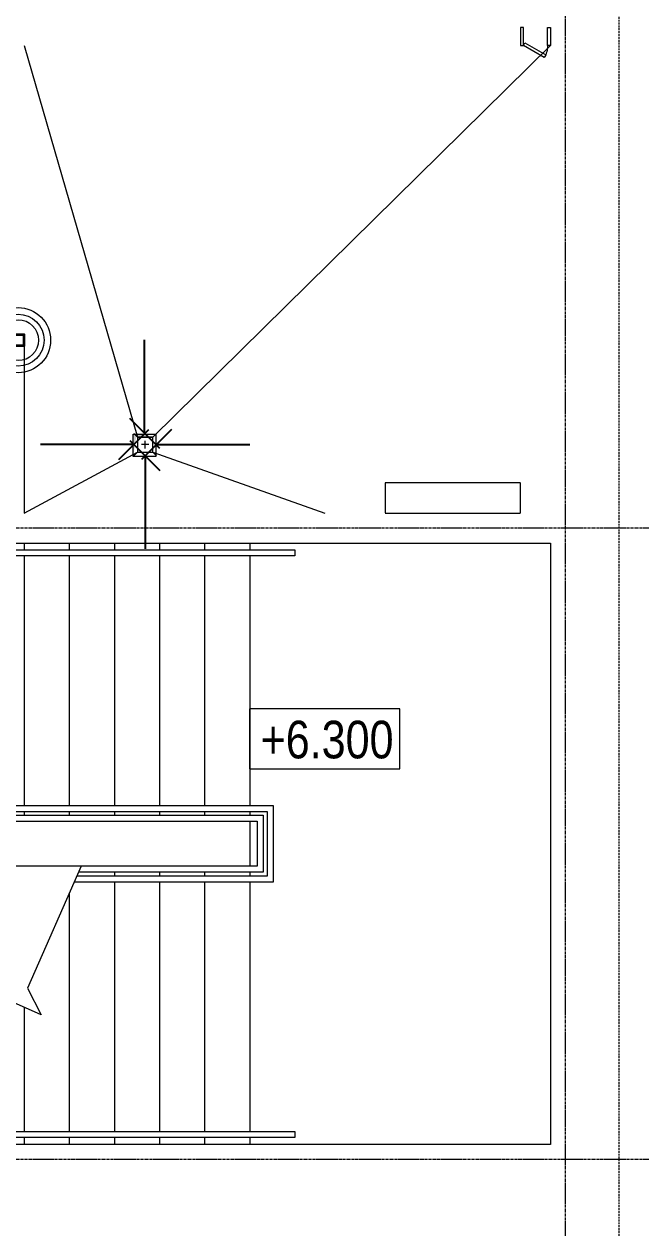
# Model space of a CAD drawing. Header units: millimetres. Extents: x -65509 to 912790, y 446 to 713294.
# Drawn here: x 228397 to 232498, y 332021 to 340030 of the extents above; entities that cross this region are included whole.
import ezdxf
from ezdxf.enums import TextEntityAlignment as Align

# ---------------------------------------------------------------- set-up
doc = ezdxf.new("R2010")
doc.units = ezdxf.units.MM
for name, pattern in [('CENTER2', [28.575, 19.05, -3.175, 3.175, -3.175]), ('DASHED', [19.05, 12.7, -6.35]), ('HIDDEN2', [4.7625, 3.175, -1.5875])]:
    doc.linetypes.add(name, pattern=pattern)
for name, color, linetype, lineweight in [('АР_Двери_лючки', 222, 'Continuous', 0), ('АР_Отметка', 250, 'Continuous', 13), ('АР_Ф_ЛК', 250, 'Continuous', 5), ('ВК_Шахты', 250, 'Continuous', 9), ('КМ_Фахверки', 250, 'Continuous', 25), ('РД_Оси_100', 250, 'Continuous', 0), ('РД_Разуклонка к трапам', 124, 'Continuous', 0)]:
    doc.layers.add(name, color=color, linetype=linetype, lineweight=lineweight)
doc.layers.add('АР_Делит', color=250, linetype='Continuous', lineweight=0, plot=False)
doc.layers.add('АР_Отопительные приборы', color=1, linetype='HIDDEN2', lineweight=0, true_color=0xff0000)
doc.styles.add('Arial_Narrow_08', font='ARIALN.TTF', dxfattribs={"width": 0.8})
doc.styles.add('style1', font='ARIALN.TTF')
doc.dimstyles.new('scale_100', dxfattribs={"dimtxt": 250, "dimasz": 125, "dimexe": 60, "dimexo": 100, "dimgap": 30, "dimtad": 1, "dimdec": 0, "dimdsep": 46, "dimtxsty": 'style1', "dimblk": 'OBLIQUE', "dimcen": 150, "dimdle": 60, "dimclrd": 256, "dimclre": 256, "dimclrt": 256, "dimadec": 0, "dimazin": 0, "dimtfac": 1, "dimtdec": 0, "dimtmove": 1, "dimatfit": 3, "dimldrblk": 'OBLIQUE', "dimfxl": 1, "dimtolj": 1, "dimtzin": 0, "dimarcsym": 0})

# ---------------------------------------------------------------- blocks, each defined once
blk = doc.blocks.new('_Oblique')
at = {"color": 0, "linetype": 'ByBlock', "lineweight": -2}
blk.add_line((-0.5, -0.5), (0.5, 0.5), dxfattribs=at)
blk = doc.blocks.new('A$Cd7e03b91')
at = {"layer": 'РД_Разуклонка к трапам', "lineweight": 0}
for p, q in [((-100, 100), (-150, 150)), ((-50, 0), (50, 0)), ((0, -50), (0, 50)), ((100, 100), (150, 150)), ((-100, -100), (-150, -150)), ((100, -100), (150, -150))]:
    blk.add_line(p, q, dxfattribs=at)
blk.add_lwpolyline([(-100, 100), (100, 100), (100, -100), (-100, -100), (-100, 100)], dxfattribs=at)
blk.add_lwpolyline([(-100, 100), (100, 100), (100, -100), (-100, -100), (-100, 100)], dxfattribs=at)
blk = doc.blocks.new('СОШ_2200_АР_ОСИ_М100_28.05.24')
at = {"layer": 'АР_Делит', "color": 5, "linetype": 'DASHED'}
blk.add_lwpolyline([(114955, 135155), (114955, -355), (93595.036, -355), (93595.036, 13855), (94145, 13855), (94145, 68320), (66055, 68320), (66055, 13857.73), (83455, 13857.73), (83455, -355), (45245, -355), (45245, 13145), (44695, 13145), (44695, 26755), (45245, 26755), (45245, 68320), (20455, 68320), (20455, 26755), (27955, 26755), (27955, 13145), (-355, 13145), (-355, 100855)], dxfattribs=at)
at = {"layer": 'РД_Оси_100', "linetype": 'CENTER2'}
for p, q in [((114600, -6155), (114600, 139938.679)), ((119910, 41400), (94200, 41400)), ((119910, 37200), (94200, 37200))]:
    blk.add_line(p, q, dxfattribs=at)
blk = doc.blocks.new('ЛК_4000х8500_2эт')
at = {"color": 5}
for points in [[(6300, 3915), (2100, 3915), (2100, 3955), (6600, 3955), (6600, 3915), (6300, 3915)], [(3928.6, 45), (2100, 45), (2100, 85), (3946.2, 85)], [(4401.1, 85), (6600, 85), (6600, 45), (4383.4, 45)]]:
    blk.add_lwpolyline(points, dxfattribs=at)
at = {"layer": 'АР_Делит'}
blk.add_lwpolyline([(-200, 4000), (8300, 4000), (8300, 0), (-200, 0)], close=True, dxfattribs=at)
at = {"layer": 'АР_Ф_ЛК', "color": 5}
for p, q in [((2400, 4000), (2400, 3955)), ((2700, 4000), (2700, 3955)), ((3000, 4000), (3000, 3955)), ((3300, 4000), (3300, 3955)), ((3600, 4000), (3600, 3955)), ((3900, 4000), (3900, 3955)), ((4200, 4000), (4200, 3955)), ((4500, 4000), (4500, 3955)), ((4800, 4000), (4800, 3955)), ((5100, 4000), (5100, 3955)), ((5400, 4000), (5400, 3955)), ((5700, 4000), (5700, 3955)), ((6000, 4000), (6000, 3955)), ((6300, 4000), (6300, 3955)), ((2400, 3915), (2400, 2255)), ((2700, 3915), (2700, 2255)), ((3000, 3915), (3000, 2255)), ((3300, 3915), (3300, 2255)), ((3600, 3915), (3600, 2255)), ((3900, 3915), (3900, 2255)), ((4200, 3915), (4200, 2255)), ((4500, 3915), (4500, 2255)), ((4800, 3915), (4800, 2255)), ((5100, 3915), (5100, 2255)), ((5400, 3915), (5400, 2255)), ((5700, 3915), (5700, 2255)), ((6000, 3915), (6000, 2255)), ((6300, 3915), (6300, 2255)), ((2400, 2215), (2400, 2190)), ((2700, 2215), (2700, 2190)), ((3000, 2215), (3000, 2190)), ((3300, 2215), (3300, 2190)), ((3600, 2215), (3600, 2190)), ((3900, 2215), (3900, 2190)), ((4200, 2215), (4200, 2190)), ((4500, 2215), (4500, 2190)), ((4800, 2215), (4800, 2190)), ((5100, 2215), (5100, 2190)), ((5400, 2215), (5400, 2190)), ((5700, 2215), (5700, 2190)), ((6000, 2215), (6000, 2190)), ((6300, 2215), (6300, 2190)), ((2400, 2150), (2400, 1850)), ((6300, 2150), (6300, 1850)), ((2400, 1810), (2400, 1785)), ((2700, 1810), (2700, 1785)), ((3000, 1810), (3000, 1785)), ((3300, 1810), (3300, 1785)), ((3600, 1810), (3600, 1785)), ((3900, 1810), (3900, 1785)), ((4200, 1810), (4200, 1785)), ((4500, 1810), (4500, 1785)), ((5400, 1810), (5400, 1785)), ((5700, 1810), (5700, 1785)), ((6000, 1810), (6000, 1785)), ((6300, 1810), (6300, 1785)), ((2400, 1745), (2400, 85)), ((2700, 1745), (2700, 85)), ((3000, 1745), (3000, 85)), ((3300, 1745), (3300, 85)), ((3600, 1745), (3600, 85)), ((3900, 1745), (3900, 85)), ((4200, 1745), (4200, 660.7)), ((4500, 1745), (4500, 1341.4)), ((5400, 1745), (5400, 85)), ((5700, 1745), (5700, 85)), ((6000, 1745), (6000, 85)), ((6300, 1745), (6300, 85)), ((5100, 1670.8), (5100, 85)), ((4800, 912.3), (4800, 85)), ((4500, 309.5), (4500, 85)), ((2400, 45), (2400, 0)), ((2700, 45), (2700, 0)), ((3000, 45), (3000, 0)), ((3300, 45), (3300, 0)), ((3600, 45), (3600, 0)), ((3900, 45), (3900, 0)), ((4500, 45), (4500, 0)), ((4800, 45), (4800, 0)), ((5100, 45), (5100, 0)), ((5400, 45), (5400, 0)), ((5700, 45), (5700, 0)), ((6000, 45), (6000, 0)), ((6300, 45), (6300, 0))]:
    blk.add_line(p, q, dxfattribs=at)
at = {"layer": 'АР_Ф_ЛК'}
for points in [[(6300, 3085, 0, 150, 0), (5833.8, 3085, 0, 0, 0), (2400, 3085, 0, 0, 0)], [(2400, 915, 0, 150, 0), (2866.2, 915, 0, 0, 0), (4200, 915, 0, 0, 0)], [(4921.5, 915, 0, 150, 0), (5387.8, 915, 0, 0, 0), (6300, 915, 0, 0, 0)]]:
    blk.add_lwpolyline(points, format="xyseb", dxfattribs=at)
at = {"layer": 'АР_Ф_ЛК', "color": 5}
for points in [[(4677.9, 1745), (2245, 1745), (2245, 2255), (6455, 2255), (6455, 1745), (5132.7, 1745)], [(4695.5, 1785), (2285, 1785), (2285, 2215), (6415, 2215), (6415, 1785), (5150.3, 1785)], [(4706.5, 1810), (2310, 1810), (2310, 2190), (6390, 2190), (6390, 1810), (5161.3, 1810)]]:
    blk.add_lwpolyline(points, dxfattribs=at)
for points in [[(2350, 2150), (6350, 2150), (6350, 1850), (2350, 1850)], [(2400, 2150), (6300, 2150), (6300, 1850), (2400, 1850)]]:
    blk.add_lwpolyline(points, close=True, dxfattribs=at)
at = {"layer": 'АР_Ф_ЛК', "lineweight": 0}
for points in [[(4724.2, 1850), (4366.9, 1039.4), (4459.5, 862), (4173.5, 988), (4266.1, 810.6), (3908.8, 0)], [(5179, 1850), (4821.7, 1039.4), (4914.3, 862), (4628.3, 988), (4720.9, 810.6), (4363.6, 0)]]:
    blk.add_lwpolyline(points, dxfattribs=at)
blk = doc.blocks.new('Отметка_план')
at = {"color": 7}
blk.add_lwpolyline([(0, 0), (10, 0), (10, 4), (0, 4)], close=True, dxfattribs=at)
at = {"style": 'Arial_Narrow_08', "width": 0.8}
blk.add_attdef('OTMG', text='', height=2.5, dxfattribs=at).set_placement((9.062, 0.702), align=Align.RIGHT)
blk = doc.blocks.new('otv')
at = {"linetype": 'Continuous'}
blk.add_lwpolyline([(0, -1), (0, 0), (1, 0), (1, -1)], close=True, dxfattribs=at)
blk.add_solid([(0, -1), (0, 0), (0.135, -0.137), (1, 0)], dxfattribs=at)
blk = doc.blocks.new('Ф_блок 80')
at = {"layer": 'АР_Делит', "color": 1}
for radius in [216.3, 173, 136.2]:
    blk.add_circle((40, -40), radius, dxfattribs=at)
at = {"layer": 'КМ_Фахверки'}
blk.add_lwpolyline([(0, 0), (80, 0), (80, -80), (0, -80)], close=True, dxfattribs=at)
at = {"layer": 'КМ_Фахверки', "lineweight": 5}
blk.add_lwpolyline([(6, -6), (74, -6), (74, -74), (6, -74)], close=True, dxfattribs=at)
blk = doc.blocks.new('Side_DPR_900')
at = {"layer": 'АР_Отопительные приборы'}
blk.add_lwpolyline([(-450, -100), (450, -100), (450, 100), (-450, 100)], close=True, dxfattribs=at)

msp = doc.modelspace()

# ---------------------------------------------------------------- linework, layer by layer
at = {"layer": 'АР_Двери_лючки', "color": 222, "linetype": 'Continuous', "lineweight": 0}
for points in [[(231717.158, 340006.734), (231697.158, 340006.734), (231697.158, 339886.734), (231717.158, 339886.734)], [(231877.158, 340006.734), (231897.158, 340006.734), (231897.158, 339886.734), (231877.158, 339886.734)], [(231717.158, 339886.734), (231727.158, 339904.054), (231865.722, 339824.054), (231855.722, 339806.734)]]:
    msp.add_lwpolyline(points, close=True, dxfattribs=at)
at = {"layer": 'АР_Двери_лючки', "color": 222, "linetype": 'Continuous', "lineweight": 0, "extrusion": (0, 0, -1)}
msp.add_arc((-231717.158, 339886.734), 160, 180, 210, dxfattribs=at)
at = {"layer": 'РД_Разуклонка к трапам', "ltscale": 2}
for points in [[(228397.159, 339886.733), (229152.159, 337281.86), (229252.159, 337281.86), (231897.159, 339886.733)], [(228397.159, 337886.733), (228397.159, 336776.733)], [(228397.159, 336776.733), (229152.159, 337181.86), (229252.159, 337181.86), (230397.159, 336776.733)]]:
    msp.add_lwpolyline(points, dxfattribs=at)

# ---------------------------------------------------------------- block references
at = {"layer": 'АР_Отметка'}
ref = msp.add_blockref('Отметка_план', (229895.964, 335075.018), dxfattribs=dict(at, xscale=100, yscale=100, zscale=100))
ref.add_attrib('OTMG', '+6.300', dxfattribs={"layer": '0', "color": 0, "height": 250, "style": 'style1'}).set_placement((230853.382, 335394.834), align=Align.TOP_RIGHT)
at = {"layer": 'АР_Отопительные приборы', "rotation": 180}
msp.add_blockref('Side_DPR_900', (231247.158, 336876.733), dxfattribs=at)
at = {"layer": 'АР_Ф_ЛК', "color": 5}
msp.add_blockref('ЛК_4000х8500_2эт', (223597.159, 332576.733), dxfattribs=at)
at = {"layer": 'ВК_Шахты', "color": 1, "xscale": 150, "yscale": 150, "rotation": 359.9999782468097}
msp.add_blockref('otv', (229122.159, 337301.733), dxfattribs=at)
at = {"layer": 'КМ_Фахверки'}
msp.add_blockref('Ф_блок 80', (228317.159, 337966.733), dxfattribs=at)
msp.add_blockref('Ф_блок 80', (228317.159, 337966.733), dxfattribs=at)
at = {"layer": 'РД_Оси_100'}
msp.add_blockref('СОШ_2200_АР_ОСИ_М100_28.05.24', (117397.159, 295276.733), dxfattribs=at)
at = {"layer": 'РД_Разуклонка к трапам', "ltscale": 2, "xscale": -0.5000000000000002, "yscale": 0.5000000000000002, "zscale": 0.5}
msp.add_blockref('A$Cd7e03b91', (229202.159, 337231.86), dxfattribs=at)

# ---------------------------------------------------------------- leaders
at = {"layer": 'РД_Разуклонка к трапам', "ltscale": 2}
for points in [[(229197.159, 337308.933), (229197.159, 337928.212)], [(229126.126, 337231.86), (228506.848, 337231.86)], [(229278.191, 337231.86), (229897.47, 337231.86)], [(229202.21, 337156.869), (229202.21, 336537.59)]]:
    msp.add_leader(points, dimstyle='scale_100', override={"dimasz": 200, "dimgap": 30, "dimtad": 0}, dxfattribs=at)

doc.saveas('drawing.dxf')
